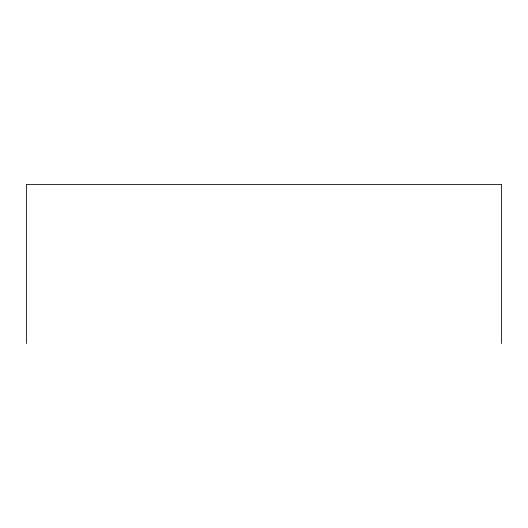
<?xml version="1.0" encoding="UTF-8"?>
<svg xmlns="http://www.w3.org/2000/svg" width="528" height="528" viewBox="0 0 528 528"><rect width="100%" height="100%" fill="white"/><g stroke="black" fill="none" stroke-linecap="round" stroke-linejoin="round"><path stroke-width="0.79" d="M501.6 343.589L501.6 184.411L26.4 184.411L26.4 343.589"/></g></svg>
